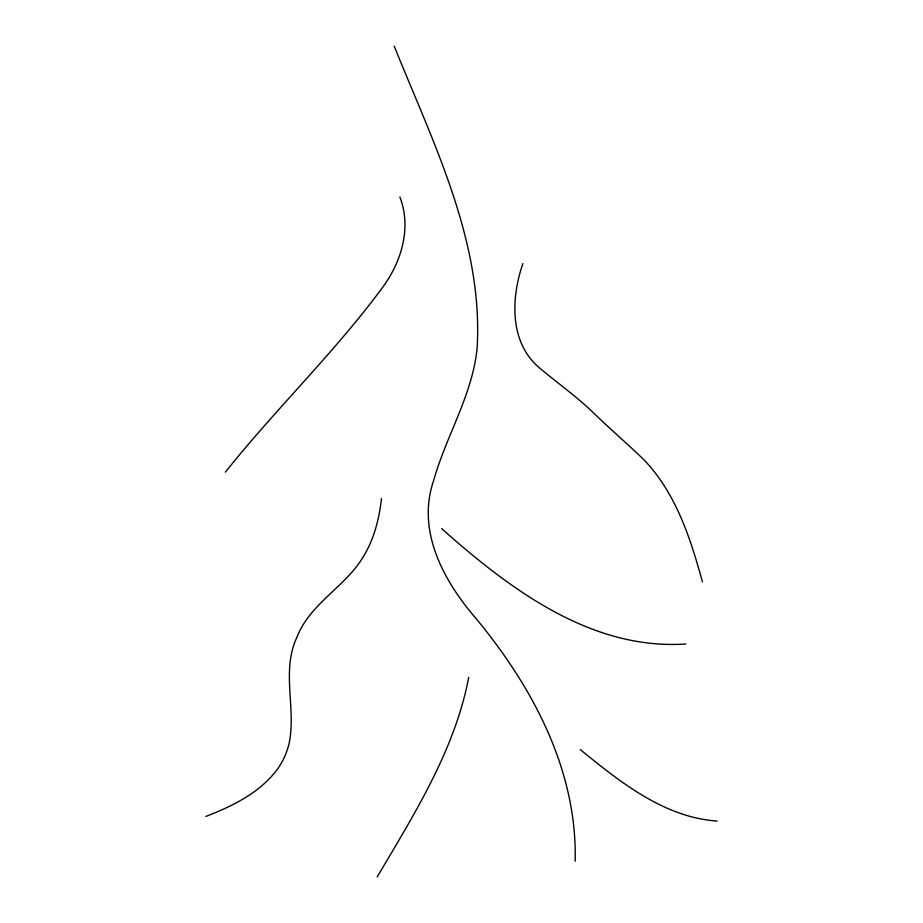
<?xml version="1.0" encoding="UTF-8"?>
<svg xmlns="http://www.w3.org/2000/svg" width="923" height="923" viewBox="0 0 923 923"><rect width="100%" height="100%" fill="white"/><g stroke="black" fill="none" stroke-linecap="round" stroke-linejoin="round"><path stroke-width="1.38" d="M381.499 498.455C379.699 514.665 376.076 530.783 369.235 545.643A111.591 111.591 0 0 1 357.663 565.13C338.753 590.247 308.732 606.699 296.975 637.147C281.042 670.836 296.318 708.114 289.199 743.061A72.94 72.94 0 0 1 277.731 768.755C260.344 792.638 232.734 806.021 205.887 816.428M468.711 677.367C454.877 750.064 414.277 814.017 377.265 876.85M522.868 263.632C510.996 298.002 509.15 342.71 539.747 368.127C557.734 383.264 577.071 396.809 593.916 413.308C610.161 429.033 627.317 443.778 643.596 459.446C675.786 492.697 690.473 538.224 702.438 581.859M225.362 472.138C275.804 408.866 334.576 352.505 382.641 287.353C401.47 261.74 411.785 227.796 399.855 196.991M685.835 643.977C590.87 650.484 508.85 588.297 441.609 528.602M717.113 821.055C663.925 817.374 619.979 781.862 580.244 749.568M394.236 46.15C432.864 142.35 483.548 241.814 477.11 348.34C472.334 395.39 446.017 436.083 433.51 480.964C416.377 531.44 443.951 581.571 476.36 618.895C532.686 687.174 577.371 770.37 575.167 861.228"/></g></svg>
